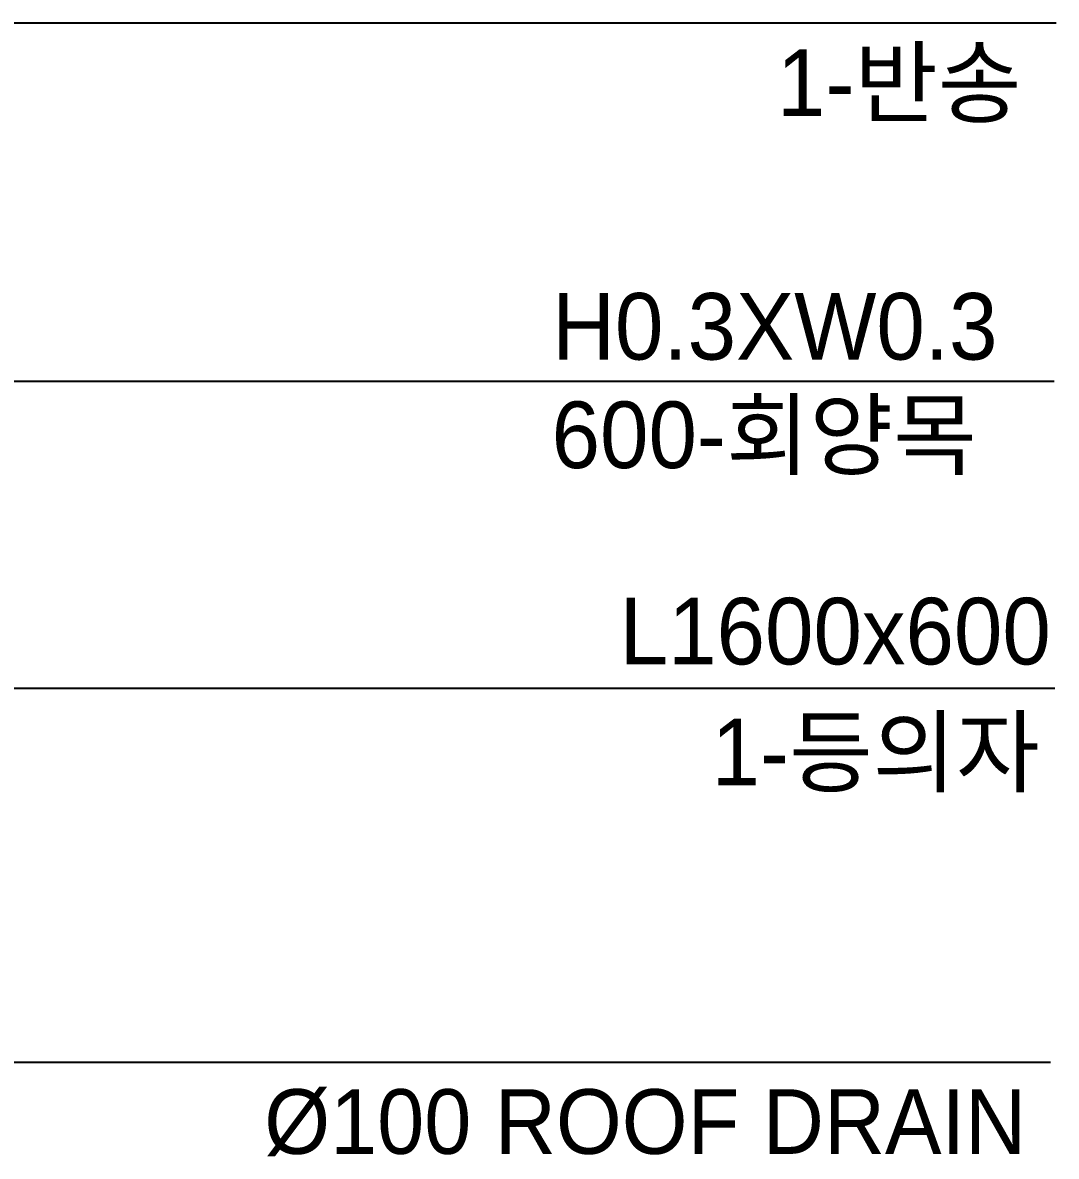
# Model space of a CAD drawing. Header units: inches. Extents: x 58 to 28157, y 27 to 25596.
# Drawn here: x 21462 to 24179, y 7227 to 10207 of the extents above; entities that cross this region are included whole.
import ezdxf
from ezdxf.enums import TextEntityAlignment as Align

# ---------------------------------------------------------------- set-up
doc = ezdxf.new("R2010")
doc.units = ezdxf.units.IN
doc.header["$MEASUREMENT"] = 0
for name, color, linetype in [('00-DIM', 1, 'Continuous'), ('DIM', 8, 'Continuous'), ('PLANT-04-INCHUL-LINE', 1, 'Continuous'), ('PLANT-05-INCHUL-TEXT', 7, 'Continuous'), ('TEX', 3, 'Continuous')]:
    doc.layers.add(name, color=color, linetype=linetype)
doc.styles.add('GHS', font='Dotum.ttf')
doc.styles.add('돋음', font='Dotum.ttf')
doc.dimstyles.new('small', dxfattribs={"dimscale": 1200, "dimtxt": 3, "dimasz": 2, "dimexe": 0, "dimexo": 0, "dimgap": 1, "dimtad": 1, "dimdec": 0, "dimrnd": 0.25, "dimzin": 12, "dimdsep": 46, "dimlunit": 6, "dimtxsty": '돋음', "dimblk": 'DOTSMALL', "dimcen": 5, "dimclrd": 1, "dimclre": 1, "dimclrt": 256, "dimazin": 0, "dimtfac": 1, "dimtdec": 0, "dimtmove": 0, "dimatfit": 2, "dimldrblk": 'DATUMFILLED', "dimfxl": 0, "dimtolj": 1, "dimtzin": 0, "dimarcsym": 0})

# ---------------------------------------------------------------- blocks, each defined once
blk = doc.blocks.new('_DOTSMALL')
at = {"color": 0, "linetype": 'ByBlock', "const_width": 0.5}
blk.add_lwpolyline([(-0.0625, 0, 1), (0.0625, 0, 1)], format="xyb", close=True, dxfattribs=at)
blk = doc.blocks.new('DOT')
at = {"layer": 'DIM', "color": 0, "linetype": 'ByBlock'}
blk.add_line((-0.5, 0), (-1, 0), dxfattribs=at)
at = {"layer": 'DIM', "color": 0, "linetype": 'ByBlock', "const_width": 0.5}
blk.add_lwpolyline([(-0.25, 0, 1), (0.25, 0, 1)], format="xyb", close=True, dxfattribs=at)

msp = doc.modelspace()

# ---------------------------------------------------------------- linework, layer by layer
at = {"layer": 'PLANT-04-INCHUL-LINE'}
for p, q in [((19751.4, 10206.7), (23358.6, 10206.7)), ((23358.6, 10206.7), (24178.6, 10206.7)), ((20368.8, 9264.3), (24173.3, 9264.3))]:
    msp.add_line(p, q, dxfattribs=at)

# ---------------------------------------------------------------- texts
at = {"layer": 'PLANT-05-INCHUL-TEXT', "style": 'GHS'}
for s, p in [('1-반송', (23444.4, 9961.7)), ('H0.3XW0.3', (22853.5, 9321.1)), ('600-회양목', (22852.3, 9036))]:
    msp.add_text(s, height=175, dxfattribs=at).set_placement(p)
for s, p in [('L1600x600', (24164.2, 8607.5)), ('1-등의자', (24135, 8289.9))]:
    msp.add_text(s, height=175, dxfattribs=at).set_placement(p, align=Align.MIDDLE_RIGHT)
at = {"layer": 'TEX', "style": 'GHS'}
msp.add_text('%%C100 ROOF DRAIN', height=170, dxfattribs=at).set_placement((24099.2, 7318.4), align=Align.MIDDLE_RIGHT)

# ---------------------------------------------------------------- leaders
at = {"layer": '00-DIM', "color": 1}
for points in [[(19999.6, 8457.3), (24174.7, 8457.3)], [(20556.3, 7474.1), (24163.2, 7474.1)]]:
    msp.add_leader(points, dimstyle='small', override={"dimscale": 50, "dimasz": 1, "dimexe": 2.5, "dimexo": 2, "dimtxsty": 'GHS', "dimcen": 1, "dimclrt": 7, "dimtofl": 0, "dimldrblk": 'Dot'}, dxfattribs=at)

doc.saveas('drawing.dxf')
